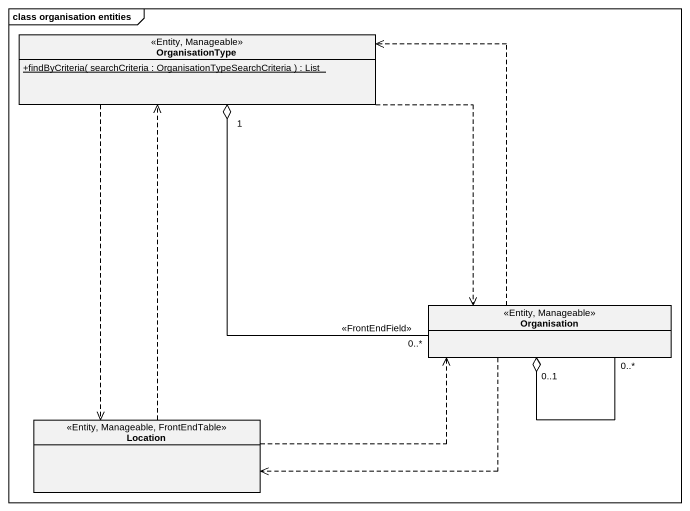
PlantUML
@startuml
mainframe class organisation entities
hide circle
hide empty members
skinparam classAttributeIconSize 0
class OrganisationType <<Entity, Manageable>> {
  {static} +findByCriteria( searchCriteria : OrganisationTypeSearchCriteria ) : List
}
class Organisation <<Entity, Manageable>>
class Location <<Entity, Manageable, FrontEndTable>>
OrganisationType "1" o-- "<<FrontEndField>>\n0..*" Organisation
OrganisationType ..> Organisation
OrganisationType ..> Location
Organisation .up.> OrganisationType
Organisation "0..1" o-- "0..*" Organisation
Organisation .left.> Location
Location .up.> OrganisationType
Location .right.> Organisation
@enduml
